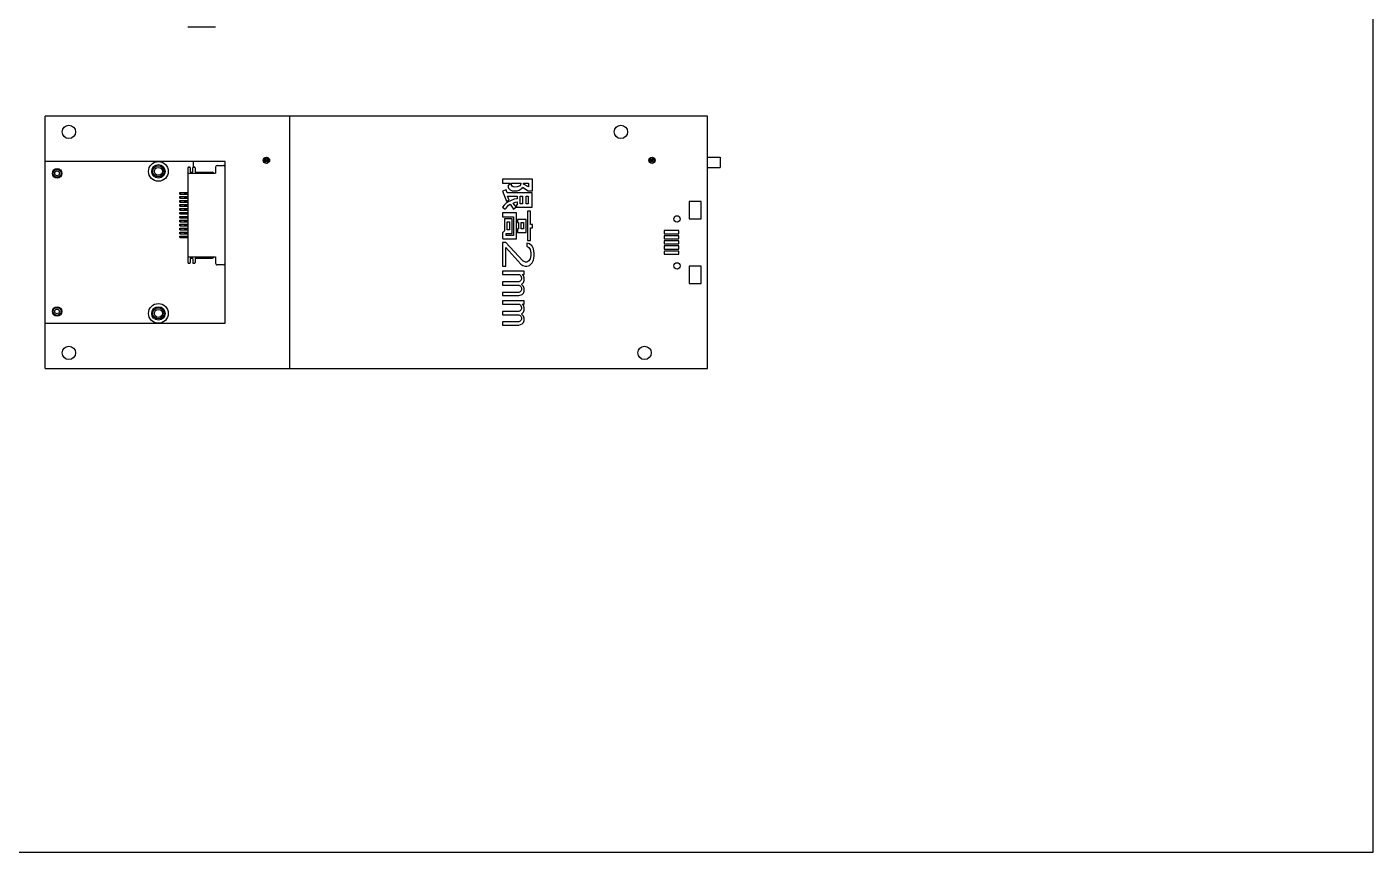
# Model space of a CAD drawing. Header units: millimetres. Extents: x 0 to 297, y 0 to 210.
# Drawn here: x 126.3 to 297, y 0 to 104.6 of the extents above; entities that cross this region are included whole.
import ezdxf

# ---------------------------------------------------------------- set-up
doc = ezdxf.new("R2010")
doc.units = ezdxf.units.MM
doc.header["$LTSCALE"] = 16.335
doc.layers.get('0').update_dxf_attribs({"linetype": 'CONTINUOUS'})

msp = doc.modelspace()

# ---------------------------------------------------------------- linework, layer by layer
at = {"color": 7, "linetype": 'Continuous'}
for p, q in [((297, 0), (297, 210)), ((146.708, 104.562), (150.208, 104.562)), ((128.609, 61.26), (128.609, 93.26)), ((212.609, 93.26), (128.609, 93.26)), ((212.609, 61.26), (212.609, 93.26)), ((151.409, 87.51), (128.609, 87.51)), ((147.409, 86.81), (147.409, 87.51)), ((151.409, 67.01), (151.409, 87.51)), ((212.609, 88.06), (214.209, 88.06)), ((214.209, 88.06), (214.209, 86.76)), ((146.708, 86.71), (146.708, 74.711)), ((146.708, 86.011), (150.208, 86.011)), ((146.808, 86.81), (146.908, 86.81)), ((147.008, 86.71), (147.008, 86.24)), ((147.108, 86.14), (147.208, 86.14)), ((147.308, 86.24), (147.308, 86.71)), ((147.408, 86.81), (147.508, 86.81)), ((147.608, 86.71), (147.608, 86.24)), ((147.708, 86.14), (149.808, 86.14)), ((150.208, 86.81), (150.208, 86.011)), ((150.407, 87.01), (151.208, 87.01)), ((212.609, 86.76), (214.209, 86.76)), ((145.658, 83.361), (145.658, 83.561)), ((145.658, 83.561), (146.708, 83.561)), ((145.658, 83.361), (146.708, 83.361)), ((145.658, 82.861), (145.658, 83.061)), ((145.658, 83.061), (146.708, 83.061)), ((145.658, 82.861), (146.708, 82.861)), ((145.658, 82.361), (145.658, 82.561)), ((145.658, 82.561), (146.708, 82.561)), ((145.658, 82.361), (146.708, 82.361)), ((145.658, 81.861), (145.658, 82.061)), ((145.658, 82.061), (146.708, 82.061)), ((145.755, 83.561), (145.755, 83.361)), ((145.755, 83.061), (145.755, 82.861)), ((145.755, 82.561), (145.755, 82.361)), ((145.755, 82.061), (145.755, 81.861)), ((146.291, 83.361), (146.291, 83.561)), ((146.291, 82.861), (146.291, 83.061)), ((146.291, 82.361), (146.291, 82.561)), ((146.291, 81.861), (146.291, 82.061)), ((146.388, 83.361), (146.388, 83.561)), ((146.388, 82.861), (146.388, 83.061)), ((146.388, 82.361), (146.388, 82.561)), ((146.388, 81.861), (146.388, 82.061)), ((146.488, 83.561), (146.488, 83.361)), ((146.488, 83.061), (146.488, 82.861)), ((146.488, 82.561), (146.488, 82.361)), ((146.488, 82.061), (146.488, 81.861)), ((145.658, 81.861), (146.708, 81.861)), ((145.658, 81.361), (145.658, 81.561)), ((145.658, 81.561), (146.708, 81.561)), ((145.658, 81.361), (146.708, 81.361)), ((145.658, 80.861), (145.658, 81.061)), ((145.658, 81.061), (146.708, 81.061)), ((145.658, 80.861), (146.708, 80.861)), ((145.658, 80.361), (145.658, 80.561)), ((145.658, 80.561), (146.708, 80.561)), ((145.658, 80.361), (146.708, 80.361)), ((145.755, 81.561), (145.755, 81.361)), ((145.755, 81.061), (145.755, 80.861)), ((145.755, 80.561), (145.755, 80.361)), ((146.291, 81.361), (146.291, 81.561)), ((146.291, 80.861), (146.291, 81.061)), ((146.291, 80.361), (146.291, 80.561)), ((146.388, 81.361), (146.388, 81.561)), ((146.388, 80.861), (146.388, 81.061)), ((146.388, 80.361), (146.388, 80.561)), ((146.488, 81.561), (146.488, 81.361)), ((146.488, 81.061), (146.488, 80.861)), ((146.488, 80.561), (146.488, 80.361)), ((145.658, 79.861), (145.658, 80.061)), ((145.658, 80.061), (146.708, 80.061)), ((145.658, 79.861), (146.708, 79.861)), ((145.658, 79.361), (145.658, 79.561)), ((145.658, 79.561), (146.708, 79.561)), ((145.658, 79.361), (146.708, 79.361)), ((145.658, 78.861), (145.658, 79.061)), ((145.658, 79.061), (146.708, 79.061)), ((145.658, 78.861), (146.708, 78.861)), ((145.658, 78.361), (145.658, 78.561)), ((145.658, 78.561), (146.708, 78.561)), ((145.755, 80.061), (145.755, 79.861)), ((145.755, 79.561), (145.755, 79.361)), ((145.755, 79.061), (145.755, 78.861)), ((145.755, 78.561), (145.755, 78.361)), ((146.291, 79.861), (146.291, 80.061)), ((146.291, 79.361), (146.291, 79.561)), ((146.291, 78.861), (146.291, 79.061)), ((146.291, 78.361), (146.291, 78.561)), ((146.388, 79.861), (146.388, 80.061)), ((146.388, 79.361), (146.388, 79.561)), ((146.388, 78.861), (146.388, 79.061)), ((146.388, 78.361), (146.388, 78.561)), ((146.488, 80.061), (146.488, 79.861)), ((146.488, 79.561), (146.488, 79.361)), ((146.488, 79.061), (146.488, 78.861)), ((146.488, 78.561), (146.488, 78.361)), ((145.658, 78.361), (146.708, 78.361)), ((145.658, 77.861), (145.658, 78.061)), ((145.658, 78.061), (146.708, 78.061)), ((145.658, 77.861), (146.708, 77.861)), ((145.755, 78.061), (145.755, 77.861)), ((146.291, 77.861), (146.291, 78.061)), ((146.388, 77.861), (146.388, 78.061)), ((146.488, 78.061), (146.488, 77.861)), ((146.708, 75.411), (150.208, 75.411)), ((147.008, 75.181), (147.008, 74.711)), ((147.108, 75.281), (147.208, 75.281)), ((147.308, 75.181), (147.308, 74.711)), ((147.608, 75.181), (147.608, 74.711)), ((147.708, 75.281), (149.808, 75.281)), ((150.208, 75.411), (150.208, 74.61)), ((146.808, 74.611), (146.908, 74.611)), ((147.408, 74.611), (147.508, 74.611)), ((151.209, 74.41), (150.409, 74.41)), ((128.609, 67.01), (151.409, 67.01)), ((128.609, 61.26), (212.609, 61.26)), ((0, 0), (297, 0))]:
    msp.add_line(p, q, dxfattribs=at)
at = {"color": 40, "linetype": 'Continuous'}
for p, q in [((159.609, 61.26), (159.609, 93.26)), ((156.323, 87.864), (156.323, 87.52)), ((156.323, 87.52), (156.402, 87.489)), ((156.339, 87.711), (156.387, 87.822)), ((156.402, 87.711), (156.339, 87.711)), ((156.418, 87.933), (156.369, 87.933)), ((156.387, 87.822), (156.45, 87.822)), ((156.402, 87.489), (156.402, 87.711)), ((156.434, 87.901), (156.418, 87.933)), ((156.529, 87.346), (156.423, 87.346)), ((156.45, 87.854), (156.434, 87.901)), ((156.561, 87.886), (156.45, 87.854)), ((156.45, 87.822), (156.514, 87.79)), ((156.514, 87.79), (156.529, 87.759)), ((156.529, 88.044), (156.545, 87.997)), ((156.529, 87.759), (156.529, 87.346)), ((156.545, 87.997), (156.545, 87.965)), ((156.545, 87.965), (156.561, 87.886)), ((156.625, 87.933), (156.625, 88.06)), ((156.752, 87.933), (156.625, 87.933)), ((156.688, 87.26), (156.688, 87.282)), ((156.688, 87.282), (156.77, 87.282)), ((156.752, 87.489), (156.752, 87.933)), ((156.879, 87.489), (156.752, 87.489)), ((156.879, 87.933), (156.879, 87.489)), ((156.949, 87.933), (156.879, 87.933)), ((157.037, 87.553), (157.037, 87.769)), ((205.223, 87.864), (205.223, 87.62)), ((205.223, 87.62), (205.302, 87.589)), ((205.302, 87.462), (205.223, 87.493)), ((205.223, 87.493), (205.223, 87.456)), ((205.239, 87.811), (205.287, 87.922)), ((205.302, 87.811), (205.239, 87.811)), ((205.287, 87.922), (205.35, 87.922)), ((205.302, 87.589), (205.302, 87.811)), ((205.302, 87.446), (205.302, 87.462)), ((205.429, 87.446), (205.302, 87.446)), ((205.35, 87.954), (205.339, 87.986)), ((205.461, 87.986), (205.35, 87.954)), ((205.35, 87.922), (205.414, 87.89)), ((205.414, 87.89), (205.429, 87.859)), ((205.429, 87.859), (205.429, 87.446)), ((205.451, 88.038), (205.461, 87.986)), ((205.525, 87.557), (205.541, 87.652)), ((205.652, 87.462), (205.525, 87.557)), ((205.541, 87.652), (205.604, 87.62)), ((205.604, 87.62), (205.652, 87.589)), ((205.652, 87.986), (205.779, 87.986)), ((205.652, 87.589), (205.652, 87.986)), ((205.699, 87.398), (205.652, 87.462)), ((205.731, 87.351), (205.699, 87.398)), ((205.749, 87.315), (205.731, 87.351)), ((205.877, 87.89), (205.779, 87.89)), ((205.779, 87.89), (205.779, 87.811)), ((205.779, 87.811), (205.929, 87.811)), ((205.941, 87.747), (205.779, 87.747)), ((205.779, 87.747), (205.779, 87.668)), ((205.779, 87.668), (205.957, 87.668)), ((205.948, 87.605), (205.779, 87.605)), ((205.779, 87.605), (205.779, 87.525)), ((205.779, 87.525), (205.932, 87.525)), ((205.888, 87.446), (205.794, 87.446)), ((205.794, 87.446), (205.842, 87.366)), ((190.418, 85.26), (186.609, 85.26)), ((186.609, 85.26), (186.609, 84.752)), ((186.609, 84.752), (187.561, 84.752)), ((187.053, 83.927), (186.609, 83.736)), ((186.609, 83.736), (187.117, 82.466)), ((187.18, 83.546), (187.053, 83.927)), ((187.434, 84.562), (187.307, 84.498)), ((187.307, 84.498), (187.307, 84.244)), ((187.307, 84.244), (187.371, 84.117)), ((187.371, 84.117), (187.561, 83.927)), ((187.561, 84.752), (187.434, 84.562)), ((187.561, 83.927), (187.815, 83.8)), ((187.752, 84.752), (188.958, 84.752)), ((187.752, 84.498), (187.752, 84.752)), ((187.815, 84.371), (187.752, 84.498)), ((187.942, 84.308), (187.815, 84.371)), ((187.815, 83.8), (188.45, 83.8)), ((188.133, 84.244), (187.942, 84.308)), ((188.45, 84.308), (188.133, 84.244)), ((188.831, 84.435), (188.45, 84.308)), ((188.45, 83.8), (188.704, 83.863)), ((188.704, 83.863), (189.085, 84.117)), ((188.894, 84.625), (188.831, 84.435)), ((188.958, 84.752), (188.894, 84.625)), ((189.085, 84.117), (189.148, 84.244)), ((189.148, 84.244), (189.847, 83.8)), ((189.275, 84.752), (189.91, 84.752)), ((189.275, 84.625), (189.275, 84.752)), ((189.91, 84.308), (189.275, 84.625)), ((189.847, 83.8), (190.418, 83.8)), ((189.91, 84.752), (189.91, 84.308)), ((190.418, 83.8), (190.418, 85.26)), ((186.799, 81.959), (186.609, 81.705)), ((187.053, 82.213), (186.799, 81.959)), ((187.307, 82.403), (187.053, 82.213)), ((187.117, 82.466), (187.434, 82.593)), ((190.355, 83.546), (187.18, 83.546)), ((187.18, 81.768), (187.371, 81.959)), ((187.244, 83.101), (188.45, 83.101)), ((187.434, 82.593), (187.244, 83.101)), ((187.625, 82.53), (187.307, 82.403)), ((187.371, 81.959), (187.561, 82.086)), ((187.561, 82.086), (188.006, 81.451)), ((188.069, 82.72), (187.625, 82.53)), ((187.942, 82.213), (188.196, 82.34)), ((188.323, 81.768), (187.942, 82.213)), ((188.45, 82.784), (188.069, 82.72)), ((188.196, 82.34), (188.45, 82.403)), ((188.45, 82.022), (188.387, 82.022)), ((188.387, 82.022), (188.387, 81.705)), ((188.45, 83.101), (188.45, 82.784)), ((188.45, 82.403), (188.45, 82.022)), ((188.831, 83.101), (189.148, 83.101)), ((188.831, 82.149), (188.831, 83.101)), ((189.148, 82.149), (188.831, 82.149)), ((189.148, 83.101), (189.148, 82.149)), ((189.593, 83.101), (189.847, 83.101)), ((189.593, 82.149), (189.593, 83.101)), ((189.847, 82.149), (189.593, 82.149)), ((189.847, 83.101), (189.847, 82.149)), ((190.355, 81.705), (190.355, 83.546)), ((211.809, 82.46), (210.259, 82.46)), ((210.259, 82.46), (210.259, 80.26)), ((211.809, 80.26), (211.809, 82.46)), ((186.609, 81.705), (186.926, 81.451)), ((188.387, 81.006), (186.609, 81.006)), ((186.609, 81.006), (186.609, 80.498)), ((186.609, 80.498), (188.006, 80.498)), ((187.815, 80.244), (186.863, 80.244)), ((186.863, 80.244), (186.863, 78.72)), ((186.926, 81.451), (187.053, 81.578)), ((187.053, 81.578), (187.18, 81.768)), ((187.815, 78.403), (187.815, 80.244)), ((188.006, 81.451), (188.323, 81.768)), ((188.006, 80.498), (188.006, 78.149)), ((188.387, 81.705), (190.355, 81.705)), ((188.387, 77.705), (188.387, 81.006)), ((190.164, 81.197), (189.783, 81.197)), ((189.783, 81.197), (189.783, 77.514)), ((190.164, 79.546), (190.164, 81.197)), ((210.259, 80.26), (211.809, 80.26)), ((186.863, 78.72), (186.609, 78.466)), ((187.18, 79.863), (187.498, 79.863)), ((187.18, 78.847), (187.18, 79.863)), ((187.498, 78.847), (187.18, 78.847)), ((187.498, 79.863), (187.498, 78.847)), ((189.593, 80.181), (188.514, 80.181)), ((188.514, 80.181), (188.514, 79.8)), ((188.514, 79.8), (188.641, 79.8)), ((188.641, 78.974), (188.514, 78.974)), ((188.514, 78.974), (188.514, 78.53)), ((188.514, 78.53), (189.593, 78.53)), ((188.641, 79.8), (188.641, 78.974)), ((188.958, 79.8), (189.275, 79.8)), ((188.958, 78.974), (188.958, 79.8)), ((189.275, 78.974), (188.958, 78.974)), ((189.275, 79.8), (189.275, 78.974)), ((189.593, 78.53), (189.593, 80.181)), ((190.418, 79.546), (190.164, 79.546)), ((190.164, 79.101), (190.418, 79.101)), ((190.164, 77.514), (190.164, 79.101)), ((190.418, 79.101), (190.418, 79.546)), ((208.944, 78.76), (207.094, 78.76)), ((207.094, 78.76), (207.094, 78.36)), ((208.944, 78.36), (208.944, 78.76)), ((186.609, 78.466), (186.609, 77.768)), ((186.609, 77.768), (186.672, 77.705)), ((187.034, 77.26), (186.609, 77.26)), ((186.609, 77.26), (186.609, 74.26)), ((186.672, 77.705), (188.387, 77.705)), ((189.162, 74.927), (187.034, 77.26)), ((187.053, 78.403), (187.815, 78.403)), ((187.053, 78.149), (187.053, 78.403)), ((188.006, 78.149), (187.053, 78.149)), ((190.013, 77.093), (189.673, 77.177)), ((189.673, 77.177), (189.673, 76.76)), ((189.783, 77.514), (190.164, 77.514)), ((190.353, 76.76), (190.013, 77.093)), ((207.094, 78.36), (208.944, 78.36)), ((208.944, 78.11), (207.094, 78.11)), ((207.094, 78.11), (207.094, 77.71)), ((207.094, 77.71), (208.944, 77.71)), ((208.944, 77.46), (207.094, 77.46)), ((207.094, 77.46), (207.094, 77.06)), ((207.094, 77.06), (208.944, 77.06)), ((208.944, 77.71), (208.944, 78.11)), ((208.944, 77.06), (208.944, 77.46)), ((187.034, 76.593), (188.907, 74.51)), ((187.034, 74.26), (187.034, 76.593)), ((189.673, 76.76), (189.928, 76.593)), ((189.928, 76.593), (190.098, 76.343)), ((190.098, 75.177), (189.928, 74.927)), ((190.098, 76.343), (190.183, 75.927)), ((190.183, 75.593), (190.098, 75.177)), ((190.183, 75.927), (190.183, 75.593)), ((190.524, 76.427), (190.353, 76.76)), ((190.609, 75.843), (190.524, 76.427)), ((190.524, 75.01), (190.609, 75.51)), ((190.609, 75.51), (190.609, 75.843)), ((208.944, 76.81), (207.094, 76.81)), ((207.094, 76.81), (207.094, 76.41)), ((207.094, 76.41), (208.944, 76.41)), ((208.944, 76.16), (207.094, 76.16)), ((207.094, 76.16), (207.094, 75.76)), ((207.094, 75.76), (208.944, 75.76)), ((208.944, 76.41), (208.944, 76.81)), ((208.944, 75.76), (208.944, 76.16)), ((186.609, 74.26), (187.034, 74.26)), ((189.332, 73.593), (186.609, 73.593)), ((186.609, 73.593), (186.609, 73.177)), ((188.907, 74.51), (189.162, 74.343)), ((189.502, 74.76), (189.162, 74.927)), ((189.162, 74.343), (189.502, 74.26)), ((189.332, 73.177), (189.332, 73.593)), ((189.673, 74.76), (189.502, 74.76)), ((189.502, 74.26), (189.673, 74.26)), ((189.928, 74.927), (189.673, 74.76)), ((189.673, 74.26), (190.013, 74.343)), ((190.013, 74.343), (190.353, 74.677)), ((190.353, 74.677), (190.524, 75.01)), ((211.809, 74.26), (210.259, 74.26)), ((210.259, 74.26), (210.259, 72.06)), ((211.809, 72.06), (211.809, 74.26)), ((186.609, 73.177), (188.736, 73.177)), ((188.651, 72.26), (186.609, 72.26)), ((186.609, 72.26), (186.609, 71.843)), ((186.609, 71.843), (188.651, 71.843)), ((188.822, 72.343), (188.651, 72.26)), ((188.651, 71.843), (188.822, 71.76)), ((188.736, 73.177), (188.907, 73.01)), ((188.907, 72.427), (188.822, 72.343)), ((188.822, 71.76), (188.907, 71.677)), ((188.907, 73.01), (188.992, 72.76)), ((188.992, 72.593), (188.907, 72.427)), ((188.992, 72.76), (188.992, 72.593)), ((188.992, 71.927), (189.247, 72.177)), ((189.247, 71.677), (188.992, 71.927)), ((189.077, 73.177), (189.332, 73.177)), ((189.247, 73.01), (189.077, 73.177)), ((189.332, 72.76), (189.247, 73.01)), ((189.247, 72.177), (189.332, 72.427)), ((189.332, 72.427), (189.332, 72.76)), ((210.259, 72.06), (211.809, 72.06)), ((188.651, 70.927), (186.609, 70.927)), ((186.609, 70.927), (186.609, 70.51)), ((186.609, 70.51), (188.651, 70.51)), ((188.822, 71.01), (188.651, 70.927)), ((188.651, 70.51), (189.077, 70.677)), ((188.907, 71.093), (188.822, 71.01)), ((188.907, 71.677), (188.992, 71.51)), ((188.992, 71.26), (188.907, 71.093)), ((188.992, 71.51), (188.992, 71.26)), ((189.077, 70.677), (189.247, 70.843)), ((189.332, 71.427), (189.247, 71.677)), ((189.247, 70.843), (189.332, 71.093)), ((189.332, 71.093), (189.332, 71.427)), ((189.332, 69.843), (186.609, 69.843)), ((186.609, 69.843), (186.609, 69.427)), ((186.609, 69.427), (188.736, 69.427)), ((188.651, 68.51), (186.609, 68.51)), ((186.609, 68.51), (186.609, 68.093)), ((188.822, 68.593), (188.651, 68.51)), ((188.736, 69.427), (188.907, 69.26)), ((188.907, 68.677), (188.822, 68.593)), ((188.907, 69.26), (188.992, 69.01)), ((188.992, 68.843), (188.907, 68.677)), ((188.992, 69.01), (188.992, 68.843)), ((188.992, 68.177), (189.247, 68.427)), ((189.077, 69.427), (189.332, 69.427)), ((189.247, 69.26), (189.077, 69.427)), ((189.332, 69.01), (189.247, 69.26)), ((189.247, 68.427), (189.332, 68.677)), ((189.332, 69.427), (189.332, 69.843)), ((189.332, 68.677), (189.332, 69.01)), ((186.609, 68.093), (188.651, 68.093)), ((188.651, 67.177), (186.609, 67.177)), ((186.609, 67.177), (186.609, 66.76)), ((186.609, 66.76), (188.651, 66.76)), ((188.651, 68.093), (188.822, 68.01)), ((188.822, 67.26), (188.651, 67.177)), ((188.651, 66.76), (189.077, 66.927)), ((188.822, 68.01), (188.907, 67.927)), ((188.907, 67.343), (188.822, 67.26)), ((188.907, 67.927), (188.992, 67.76)), ((188.992, 67.51), (188.907, 67.343)), ((189.247, 67.927), (188.992, 68.177)), ((188.992, 67.76), (188.992, 67.51)), ((189.077, 66.927), (189.247, 67.093)), ((189.332, 67.677), (189.247, 67.927)), ((189.247, 67.093), (189.332, 67.343)), ((189.332, 67.343), (189.332, 67.677))]:
    msp.add_line(p, q, dxfattribs=at)
at = {"color": 7, "linetype": 'Continuous'}
for centre, radius in [((131.609, 91.26), 0.85), ((201.609, 91.26), 0.85), ((142.959, 86.26), 1.25), ((142.959, 86.26), 0.85), ((156.659, 87.66), 0.4), ((205.559, 87.66), 0.4), ((130.109, 86.01), 0.6), ((130.109, 86.01), 0.5), ((130.109, 86.01), 0.3), ((142.959, 86.26), 0.7), ((142.959, 86.26), 0.5), ((208.734, 80.236), 0.4), ((208.734, 74.284), 0.4), ((130.109, 68.51), 0.6), ((130.109, 68.51), 0.5), ((130.109, 68.51), 0.3), ((142.959, 68.26), 1.25), ((142.959, 68.26), 0.85), ((142.959, 68.26), 0.7), ((142.959, 68.26), 0.5), ((131.609, 63.26), 0.85), ((204.609, 63.26), 0.85)]:
    msp.add_circle(centre, radius, dxfattribs=at)
for centre, radius, start, end in [((146.808, 86.71), 0.1, 90, 180), ((146.908, 86.71), 0.1, 360, 90), ((147.108, 86.24), 0.1, 180, 270), ((147.208, 86.24), 0.1, 270, 360), ((147.408, 86.71), 0.1, 90, 180), ((147.508, 86.71), 0.1, 360, 90), ((147.708, 86.24), 0.1, 180, 270), ((149.808, 85.94), 0.2, 20.63961, 90), ((150.408, 86.81), 0.2, 90.06832, 179.98591), ((151.209, 86.81), 0.2, 0, 90.16596), ((147.108, 75.181), 0.1, 90, 180), ((147.208, 75.181), 0.1, 0, 90), ((147.708, 75.181), 0.1, 90, 180), ((149.808, 75.481), 0.2, 270, 339.36039), ((146.808, 74.711), 0.1, 180, 270), ((146.908, 74.711), 0.1, 270, 0), ((147.408, 74.711), 0.1, 180, 270), ((147.508, 74.711), 0.1, 270, 0), ((150.408, 74.61), 0.2, 180.01409, 270.02745), ((151.209, 74.61), 0.2, 270.11846, 0)]:
    msp.add_arc(centre, radius, start, end, dxfattribs=at)

doc.saveas('drawing.dxf')
